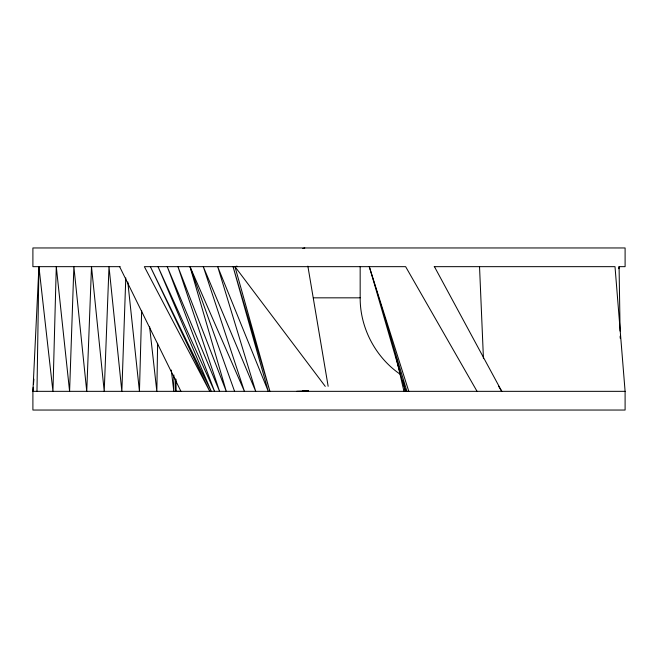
<?xml version="1.0" encoding="UTF-8"?>
<svg xmlns="http://www.w3.org/2000/svg" width="658" height="658" viewBox="0 0 658 658"><rect width="100%" height="100%" fill="white"/><g stroke="black" fill="none" stroke-linecap="round" stroke-linejoin="round"><path stroke-width="0.99" d="M173.86 374.986L173.827 391.337L171.277 370.051M36.971 391.337L38.921 266.663L52.944 391.337L56.284 266.663L69.592 391.337L73.877 266.663L86.749 391.337L91.503 266.663L104.227 391.337L108.998 266.663L121.853 391.337L125.785 277.906M157.624 343.303L156.834 391.337L149.563 326.467M141.659 310.609L139.447 391.337L127.808 281.994M38.921 266.663L32.9 391.337L32.9 410.041L625.1 410.041L625.1 391.337L615.008 266.663L434.157 266.663M33.229 387.249L32.9 391.337L625.1 391.337M33.476 384.182L33.895 379.074M618.849 268.694L619.079 266.663L625.1 266.663L625.1 247.959L32.9 247.959L32.9 266.663L120.118 266.663M477.05 391.337L405.632 266.663L144.357 266.663L209.746 391.337L150.369 266.663L211.259 391.337L158.027 266.663L214.549 391.337L167.247 266.663L219.566 391.337L177.94 266.663L226.262 391.337L189.998 266.663L244.422 391.337L203.297 266.663L255.699 391.337L217.691 266.663L268.283 391.337L233.047 266.663L269.912 391.337L234.972 266.663L236.938 266.136M302.828 248.485L304.802 247.959M296.742 391.321L308.627 390.901L302.68 390.655M313.414 297.835L360.165 297.835C360.016 327.906 375.545 357.475 400.409 374.394M175.645 379.074L175.818 391.337L180.942 391.337L119.624 266.663M234.972 266.663L325.258 386.369M498.501 386.139L501.774 391.337L434.436 266.663M189.998 266.663L234.577 391.337M369.245 266.663L408.799 391.337M406.924 391.337L369.631 267.642L405.501 391.337L402.861 380.382M396.165 357.483L403.963 391.337M307.87 266.136L328.145 386.287M479.534 266.663L483.449 358.635M619.079 266.663L620.091 331.04M620.165 336.156L620.198 338.196M360.165 266.663L360.165 297.835M175.818 379.074L175.818 391.337"/></g></svg>
